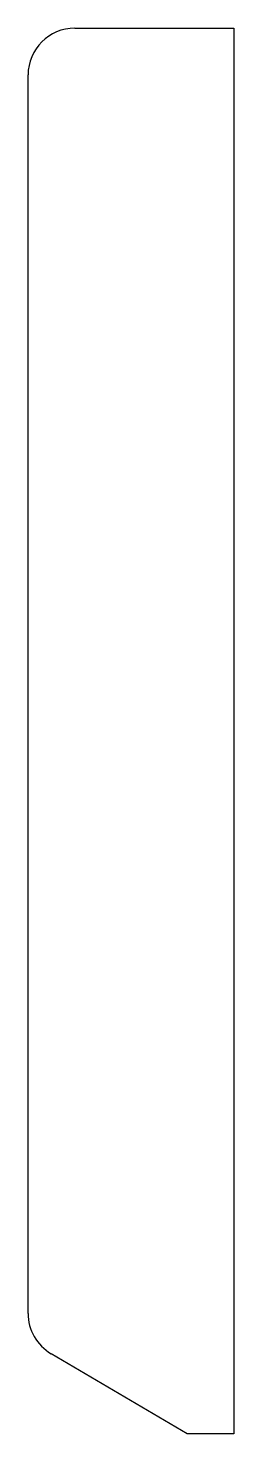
# Model space of a CAD drawing. Header units: millimetres. Extents: x -17 to 5, y -150 to 0.
import ezdxf

# ---------------------------------------------------------------- set-up
doc = ezdxf.new("R2010")
doc.units = ezdxf.units.MM

msp = doc.modelspace()

# ---------------------------------------------------------------- linework, layer by layer
at = {"color": 7, "linetype": 'Continuous', "lineweight": 25}
for p, q in [((-12, 0), (5, 0)), ((5, 0), (5, -150)), ((-17, -137.14), (-17, -5)), ((0, -150), (-14.54, -141.45)), ((5, -150), (0, -150))]:
    msp.add_line(p, q, dxfattribs=at)
for centre, start, end in [((-12, -5), 90, 180), ((-12, -137.14), 180, 239.5345)]:
    msp.add_arc(centre, 5, start, end, dxfattribs=at)

doc.saveas('drawing.dxf')
